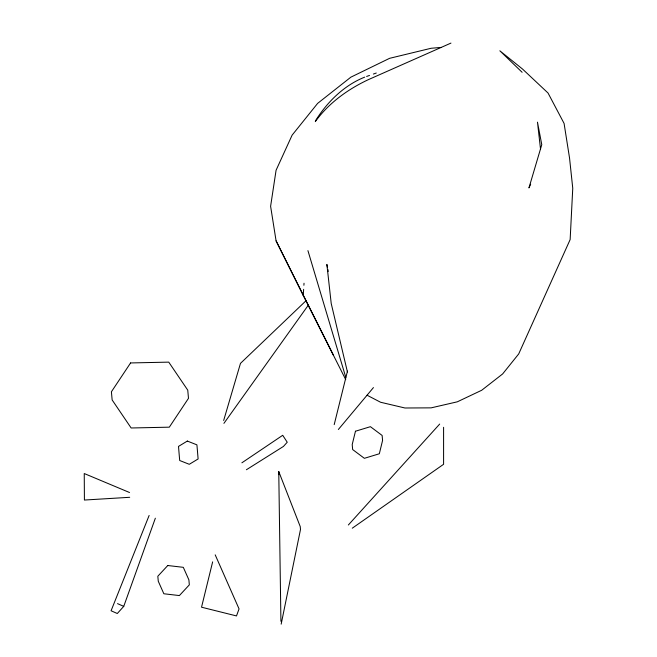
<?xml version="1.0" encoding="UTF-8"?>
<svg xmlns="http://www.w3.org/2000/svg" width="657" height="657" viewBox="0 0 657 657"><rect width="100%" height="100%" fill="white"/><g stroke="black" fill="none" stroke-linecap="round" stroke-linejoin="round"><path stroke-width="0.99" d="M345.738 379.656L303.23 295.412L303.633 289.326M303.895 285.269L304.027 283.241M281.171 624.15L300.495 529.46L300.233 526.586L278.757 471.545L280.917 621.276M212.646 561.866L201.535 607.199L236.495 615.929L239.049 608.899L215.2 554.845M334.199 424.627L347.471 371.082M223.667 420.488L240.478 363.37L306.31 300.463M149.131 515.466L111.082 610.764L117.299 613.515L123.746 606.37L155.348 518.217M530.651 184.223L528.942 187.927L541.77 144.663L537.475 122.153L540.53 149.172M315.5 120.765C327.104 102.09 344.087 85.295 364.692 77.148M223.922 423.363L308.445 304.988M315.294 121.627C328.763 102.993 347.914 89.188 368.602 79.538L450.948 43.099M338.355 429.497L373.439 387.589M348.366 524.976L439.681 424.069M352.275 528.195L443.59 464.294L443.59 427.288M241.883 462.807L282.715 435.295L287.232 442.235L283.446 446.432L246.4 469.747M366.622 76.458L369.513 75.432M373.373 74.06L376.272 73.034M440.855 47.435L431.132 48.265L389.585 58.325L350.871 77.156L317.627 103.387L292.119 135.145L276.08 170.245L270.61 206.282L276.08 240.856L303.23 295.412M129.692 497.3L84.416 500.043L84.244 473.533L129.519 492.512M117.529 603.627L123.746 606.37M367.107 395.243L380.575 402.248L404.958 407.997L431.132 407.857L457.305 401.821L481.688 390.266L502.63 373.948L518.702 353.942L570.145 239.575L572.756 188.272L569.545 158.058L564.076 123.417L548.037 93.023L522.529 69.051L499.854 50.803L522.126 72.295M276.08 240.856L333.46 355.322M307.928 250.629L345.796 377.364M347.43 371.961L331.218 303.509L326.874 264.401L327.465 267.415M327.859 269.419L328.254 271.423M278.757 471.545L279.02 474.42M355.462 431.23L352.209 444.551L352.653 449.552L364.364 458.315L379.327 453.765L382.579 440.445L382.128 435.451L370.417 426.68L355.462 431.23M130.579 362.943L111.411 391.786L112.15 399.957L131.145 427.986L169.317 427.173L188.485 398.331L187.754 390.159L168.75 362.13L130.579 362.943M167.773 565.521L157.82 576.246L158.271 581.24L163.848 593.764L179.386 595.571L189.331 584.853L188.888 579.852L183.303 567.328L167.773 565.521M187.335 441.061L178.507 446.399L179.262 455.523L179.706 460.516L189.282 464.302L198.11 458.964L197.355 449.84L196.911 444.846L187.335 441.061"/></g></svg>
